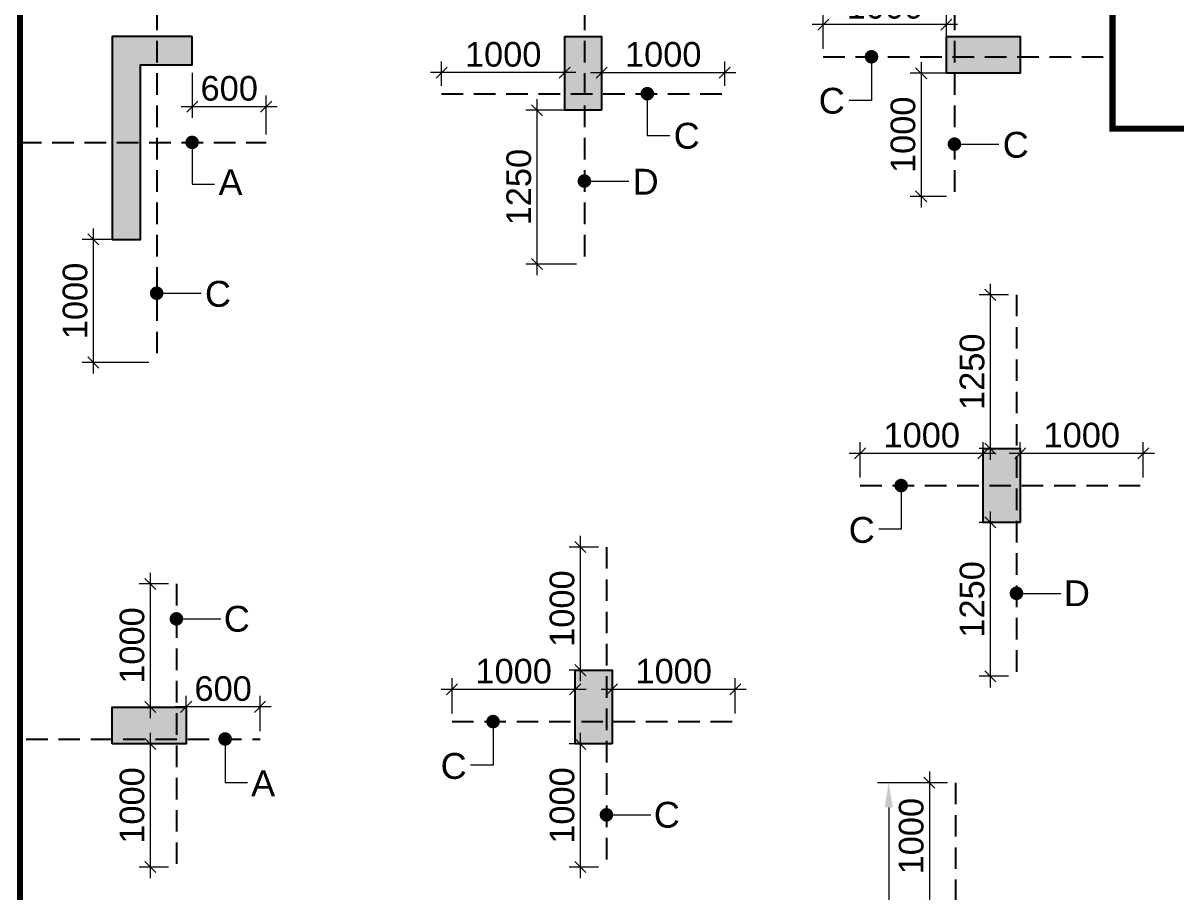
# Model space of a CAD drawing. Header units: millimetres. Extents: x 1123469 to 1883119, y -126924 to 196924.
# Drawn here: x 1473829 to 1483194, y 151212 to 158272 of the extents above; entities that cross this region are included whole.
import ezdxf

# ---------------------------------------------------------------- set-up
doc = ezdxf.new("R2010")
doc.units = ezdxf.units.MM
doc.header["$LTSCALE"] = 500
doc.header["$MEASUREMENT"] = 0
doc.header["$PDMODE"] = 34
doc.linetypes.add('CONTINOUS', pattern=[0])
doc.linetypes.add('HIDDEN', pattern=[0.375, 0.25, -0.125])
doc.layers.get('Defpoints').update_dxf_attribs({"lineweight": 0})
for name, color, linetype, lineweight in [('ARWO', 1, 'Continuous', 18), ('CUT OUT', 1, 'Continuous', 13), ('FOOTING', 1, 'Continuous', 15), ('S - SUNK', 251, 'Continuous', 0), ('TOWER COL HATCH', 253, 'Continuous', 20)]:
    doc.layers.add(name, color=color, linetype=linetype, lineweight=lineweight)
for name, color, linetype in [('COL. DIM', 3, 'Continuous'), ('reinf.', 4, 'Continuous'), ('TEXT 1', 1, 'Continuous'), ('TOWER AREA COLUMN.', 6, 'Continuous')]:
    doc.layers.add(name, color=color, linetype=linetype)
doc.styles.add('3mm', font='arial.ttf')
doc.dimstyles.new('PARAMVEER', dxfattribs={"dimtxt": 200, "dimasz": 100, "dimexe": 0, "dimexo": 25, "dimgap": 10, "dimtad": 1, "dimdec": 0, "dimrnd": 5, "dimzin": 0, "dimdsep": 46, "dimtxsty": '3mm', "dimblk": 'OBLIQUE', "dimcen": 0.09, "dimdle": 75, "dimclrd": 1, "dimclre": 1, "dimclrt": 3, "dimadec": 0, "dimazin": 0, "dimtfac": 1, "dimtdec": 0, "dimtmove": 1, "dimatfit": 3, "dimfxl": 100, "dimtolj": 1, "dimtzin": 0, "dimlwd": 18, "dimlwe": 5, "dimarcsym": 0})
doc.dimstyles.new('PARAMVEER BEAM', dxfattribs={"dimtxt": 200, "dimasz": 100, "dimexe": 0, "dimexo": 0, "dimgap": 10, "dimtad": 1, "dimdec": 0, "dimzin": 0, "dimdsep": 46, "dimtxsty": '3mm', "dimblk": 'ARCHTICK', "dimcen": 0.09, "dimdle": 75, "dimclrd": 1, "dimclre": 1, "dimclrt": 3, "dimadec": 0, "dimazin": 0, "dimtfac": 1, "dimtdec": 0, "dimtmove": 1, "dimatfit": 3, "dimfxl": 100, "dimtolj": 1, "dimtzin": 0, "dimlwd": 18, "dimlwe": 5, "dimarcsym": 0})

# ---------------------------------------------------------------- blocks, each defined once
blk = doc.blocks.new('3tgra')
at = {"layer": 'TOWER COL HATCH'}
h = blk.add_hatch(color=253, dxfattribs=at)
h.dxf.hatch_style = 1
h.paths.add_polyline_path([(1377380.6, 95141.6), (1376730.6, 95141.6), (1376730.6, 93491.6), (1376960.6, 93491.6), (1376960.6, 94911.6), (1377380.6, 94911.6)])
h = blk.add_hatch(color=253, dxfattribs=at)
h.dxf.hatch_style = 1
h.paths.add_polyline_path([(1380705.6, 94541.6), (1380405.6, 94541.6), (1380405.6, 95141.6), (1380705.6, 95141.6)])
h = blk.add_hatch(color=253, dxfattribs=at)
h.dxf.hatch_style = 1
h.paths.add_polyline_path([(1383505.6, 94841.6), (1383505.6, 95141.6), (1384105.6, 95141.6), (1384105.6, 94841.6)])
h = blk.add_hatch(color=253, dxfattribs=at)
h.dxf.hatch_style = 1
h.paths.add_polyline_path([(1384105.6, 91191.6), (1383805.6, 91191.6), (1383805.6, 91791.6), (1384105.6, 91791.6)])
h = blk.add_hatch(color=253, dxfattribs=at)
h.dxf.hatch_style = 1
h.paths.add_polyline_path([(1380790.6, 89391.6), (1380490.6, 89391.6), (1380490.6, 89991.6), (1380790.6, 89991.6)])
h = blk.add_hatch(color=253, dxfattribs=at)
h.dxf.hatch_style = 1
h.paths.add_polyline_path([(1376730.6, 89391.6), (1376730.6, 89691.6), (1377330.6, 89691.6), (1377330.6, 89391.6)])
at = {"layer": 'TOWER AREA COLUMN.', "color": 4}
blk.add_lwpolyline([(1377380.6, 95141.6), (1376730.6, 95141.6), (1376730.6, 93491.6), (1376960.6, 93491.6), (1376960.6, 94911.6), (1377380.6, 94911.6), (1377380.6, 95141.6)], dxfattribs=at)
for points in [[(1380705.6, 94541.6), (1380405.6, 94541.6), (1380405.6, 95141.6), (1380705.6, 95141.6)], [(1383505.6, 94841.6), (1383505.6, 95141.6), (1384105.6, 95141.6), (1384105.6, 94841.6)], [(1384105.6, 91191.6), (1383805.6, 91191.6), (1383805.6, 91791.6), (1384105.6, 91791.6)], [(1380790.6, 89391.6), (1380490.6, 89391.6), (1380490.6, 89991.6), (1380790.6, 89991.6)], [(1376730.6, 89391.6), (1376730.6, 89691.6), (1377330.6, 89691.6), (1377330.6, 89391.6)]]:
    blk.add_lwpolyline(points, close=True, dxfattribs=at)
blk = doc.blocks.new('_Oblique')
at = {"color": 0, "linetype": 'ByBlock', "lineweight": -2}
blk.add_line((-0.5, -0.5), (0.5, 0.5), dxfattribs=at)
blk = doc.blocks.new('*D157')
at = {"layer": 'COL. DIM', "color": 1, "linetype": 'CONTINOUS', "lineweight": 5, "ltscale": 10, "transparency": 16777216}
for p, q in [((1475204.2, 157869.1), (1475204.2, 157503.4)), ((1475804.2, 157367.5), (1475804.2, 157683.4))]:
    blk.add_line(p, q, dxfattribs=at)
at = {"layer": 'COL. DIM', "color": 1, "lineweight": 18, "ltscale": 10, "transparency": 16777216}
blk.add_line((1475114.2, 157593.4), (1475894.2, 157593.4), dxfattribs=at)
at = {"layer": 'Defpoints', "color": 0, "ltscale": 10, "transparency": 16777216}
for p in [(1475204.2, 157934.1), (1475804.2, 157593.4), (1475804.2, 157302.5)]:
    blk.add_point(p, dxfattribs=at)
at = {"layer": 'COL. DIM', "color": 1, "lineweight": 18, "ltscale": 10, "transparency": 16777216, "xscale": 90, "yscale": 90, "zscale": 90, "rotation": 180}
blk.add_blockref('_Oblique', (1475204.2, 157593.4), dxfattribs=at)
at = {"layer": 'COL. DIM', "color": 1, "lineweight": 18, "ltscale": 10, "transparency": 16777216, "xscale": 90, "yscale": 90, "zscale": 90}
blk.add_blockref('_Oblique', (1475804.2, 157593.4), dxfattribs=at)
at = {"layer": 'COL. DIM', "color": 3, "ltscale": 10, "transparency": 16777216, "insert": (1475504.2, 157740.5), "char_height": 200, "attachment_point": 5, "style": '3mm'}
blk.add_mtext('\\A1;600', dxfattribs=at)
blk = doc.blocks.new('*D158')
at = {"layer": 'COL. DIM', "color": 1, "lineweight": 18, "ltscale": 10, "transparency": 16777216}
blk.add_line((1474399.6, 156604.1), (1474399.6, 155424.1), dxfattribs=at)
at = {"layer": 'COL. DIM', "color": 1, "linetype": 'CONTINOUS', "lineweight": 5, "ltscale": 10, "transparency": 16777216}
for p, q in [((1474719.2, 156514.1), (1474309.6, 156514.1)), ((1474849.7, 155514.1), (1474309.6, 155514.1))]:
    blk.add_line(p, q, dxfattribs=at)
at = {"layer": 'Defpoints', "color": 0, "ltscale": 10, "transparency": 16777216}
for p in [(1474784.2, 156514.1), (1474399.6, 155514.1), (1474914.7, 155514.1)]:
    blk.add_point(p, dxfattribs=at)
at = {"layer": 'COL. DIM', "color": 1, "lineweight": 18, "ltscale": 10, "transparency": 16777216, "xscale": 90, "yscale": 90, "zscale": 90}
for p, rotation in [((1474399.6, 156514.1), 90), ((1474399.6, 155514.1), 270)]:
    blk.add_blockref('_Oblique', p, dxfattribs=dict(at, rotation=rotation))
at = {"layer": 'COL. DIM', "color": 3, "ltscale": 10, "transparency": 16777216, "insert": (1474252.5, 156014.1), "char_height": 200, "attachment_point": 5, "rotation": 90, "style": '3mm'}
blk.add_mtext('\\A1;1000', dxfattribs=at)
blk = doc.blocks.new('_ArchTick')
at = {"color": 0, "linetype": 'ByBlock', "const_width": 0.15}
blk.add_lwpolyline([(-0.5, -0.5), (0.5, 0.5)], dxfattribs=at)
blk = doc.blocks.new('*D148')
at = {"layer": 'COL. DIM', "color": 1, "linetype": 'CONTINOUS', "lineweight": 5, "ltscale": 10, "transparency": 16777216}
for p, q in [((1478529.2, 157763.2), (1478529.2, 157959.8)), ((1479529.2, 157763.2), (1479529.2, 157959.8))]:
    blk.add_line(p, q, dxfattribs=at)
at = {"layer": 'COL. DIM', "color": 1, "lineweight": 18, "ltscale": 10, "transparency": 16777216}
blk.add_line((1478439.2, 157869.8), (1479619.2, 157869.8), dxfattribs=at)
at = {"layer": 'Defpoints', "color": 0, "ltscale": 10, "transparency": 16777216}
for p in [(1479529.2, 157869.8), (1478529.2, 157698.2), (1479529.2, 157698.2)]:
    blk.add_point(p, dxfattribs=at)
at = {"layer": 'COL. DIM', "color": 1, "lineweight": 18, "ltscale": 10, "transparency": 16777216, "xscale": 90, "yscale": 90, "zscale": 90, "rotation": 180}
blk.add_blockref('_Oblique', (1478529.2, 157869.8), dxfattribs=at)
at = {"layer": 'COL. DIM', "color": 1, "lineweight": 18, "ltscale": 10, "transparency": 16777216, "xscale": 90, "yscale": 90, "zscale": 90}
blk.add_blockref('_Oblique', (1479529.2, 157869.8), dxfattribs=at)
at = {"layer": 'COL. DIM', "color": 3, "ltscale": 10, "transparency": 16777216, "insert": (1479029.2, 158016.9), "char_height": 200, "attachment_point": 5, "style": '3mm'}
blk.add_mtext('\\A1;1000', dxfattribs=at)
blk = doc.blocks.new('*D149')
at = {"layer": 'COL. DIM', "color": 1, "lineweight": 18, "ltscale": 10, "transparency": 16777216}
blk.add_line((1478003.9, 157654.1), (1478003.9, 156224.1), dxfattribs=at)
at = {"layer": 'COL. DIM', "color": 1, "linetype": 'CONTINOUS', "lineweight": 5, "ltscale": 10, "transparency": 16777216}
for p, q in [((1478323.6, 157564.1), (1477913.9, 157564.1)), ((1478323.6, 156314.1), (1477913.9, 156314.1))]:
    blk.add_line(p, q, dxfattribs=at)
at = {"layer": 'Defpoints', "color": 0, "ltscale": 10, "transparency": 16777216}
for p in [(1478388.6, 157564.1), (1478003.9, 156314.1), (1478388.6, 156314.1)]:
    blk.add_point(p, dxfattribs=at)
at = {"layer": 'COL. DIM', "color": 1, "lineweight": 18, "ltscale": 10, "transparency": 16777216, "xscale": 90, "yscale": 90, "zscale": 90}
for p, rotation in [((1478003.9, 157564.1), 90), ((1478003.9, 156314.1), 270)]:
    blk.add_blockref('_Oblique', p, dxfattribs=dict(at, rotation=rotation))
at = {"layer": 'COL. DIM', "color": 3, "ltscale": 10, "transparency": 16777216, "insert": (1477856.8, 156939.1), "char_height": 200, "attachment_point": 5, "rotation": 90, "style": '3mm'}
blk.add_mtext('\\A1;1250', dxfattribs=at)
blk = doc.blocks.new('*D150')
at = {"layer": 'COL. DIM', "color": 1, "linetype": 'CONTINOUS', "lineweight": 5, "ltscale": 10, "transparency": 16777216}
for p, q in [((1477229.2, 157763.2), (1477229.2, 157959.8)), ((1478229.2, 157763.2), (1478229.2, 157959.8))]:
    blk.add_line(p, q, dxfattribs=at)
at = {"layer": 'COL. DIM', "color": 1, "lineweight": 18, "ltscale": 10, "transparency": 16777216}
blk.add_line((1478319.2, 157869.8), (1477139.2, 157869.8), dxfattribs=at)
at = {"layer": 'Defpoints', "color": 0, "ltscale": 10, "transparency": 16777216}
for p in [(1477229.2, 157869.8), (1477229.2, 157698.2), (1478229.2, 157698.2)]:
    blk.add_point(p, dxfattribs=at)
at = {"layer": 'COL. DIM', "color": 1, "lineweight": 18, "ltscale": 10, "transparency": 16777216, "xscale": 90, "yscale": 90, "zscale": 90, "rotation": 180}
blk.add_blockref('_Oblique', (1477229.2, 157869.8), dxfattribs=at)
at = {"layer": 'COL. DIM', "color": 1, "lineweight": 18, "ltscale": 10, "transparency": 16777216, "xscale": 90, "yscale": 90, "zscale": 90}
blk.add_blockref('_Oblique', (1478229.2, 157869.8), dxfattribs=at)
at = {"layer": 'COL. DIM', "color": 3, "ltscale": 10, "transparency": 16777216, "insert": (1477729.2, 158016.9), "char_height": 200, "attachment_point": 5, "style": '3mm'}
blk.add_mtext('\\A1;1000', dxfattribs=at)
blk = doc.blocks.new('*D154')
at = {"layer": 'COL. DIM', "color": 1, "lineweight": 18, "ltscale": 10, "transparency": 16777216}
blk.add_line((1481124.8, 157954.1), (1481124.8, 156774.1), dxfattribs=at)
at = {"layer": 'COL. DIM', "color": 1, "linetype": 'CONTINOUS', "lineweight": 5, "ltscale": 10, "transparency": 16777216}
for p, q in [((1481329.6, 157864.1), (1481034.8, 157864.1)), ((1481329.6, 156864.1), (1481034.8, 156864.1))]:
    blk.add_line(p, q, dxfattribs=at)
at = {"layer": 'Defpoints', "color": 0, "ltscale": 10, "transparency": 16777216}
for p in [(1481394.6, 157864.1), (1481124.8, 156864.1), (1481394.6, 156864.1)]:
    blk.add_point(p, dxfattribs=at)
at = {"layer": 'COL. DIM', "color": 1, "lineweight": 18, "ltscale": 10, "transparency": 16777216, "xscale": 90, "yscale": 90, "zscale": 90}
for p, rotation in [((1481124.8, 157864.1), 90), ((1481124.8, 156864.1), 270)]:
    blk.add_blockref('_Oblique', p, dxfattribs=dict(at, rotation=rotation))
at = {"layer": 'COL. DIM', "color": 3, "ltscale": 10, "transparency": 16777216, "insert": (1480977.7, 157364.1), "char_height": 200, "attachment_point": 5, "rotation": 90, "style": '3mm'}
blk.add_mtext('\\A1;1000', dxfattribs=at)
blk = doc.blocks.new('*D155')
at = {"layer": 'COL. DIM', "color": 1, "linetype": 'CONTINOUS', "lineweight": 5, "ltscale": 10, "transparency": 16777216}
for p, q in [((1480329.2, 158063.2), (1480329.2, 158349.8)), ((1481329.2, 158063.2), (1481329.2, 158349.8))]:
    blk.add_line(p, q, dxfattribs=at)
at = {"layer": 'COL. DIM', "color": 1, "lineweight": 18, "ltscale": 10, "transparency": 16777216}
blk.add_line((1481419.2, 158259.8), (1480239.2, 158259.8), dxfattribs=at)
at = {"layer": 'Defpoints', "color": 0, "ltscale": 10, "transparency": 16777216}
for p in [(1480329.2, 158259.8), (1480329.2, 157998.2), (1481329.2, 157998.2)]:
    blk.add_point(p, dxfattribs=at)
at = {"layer": 'COL. DIM', "color": 1, "lineweight": 18, "ltscale": 10, "transparency": 16777216, "xscale": 90, "yscale": 90, "zscale": 90, "rotation": 180}
blk.add_blockref('_Oblique', (1480329.2, 158259.8), dxfattribs=at)
at = {"layer": 'COL. DIM', "color": 1, "lineweight": 18, "ltscale": 10, "transparency": 16777216, "xscale": 90, "yscale": 90, "zscale": 90}
blk.add_blockref('_Oblique', (1481329.2, 158259.8), dxfattribs=at)
at = {"layer": 'COL. DIM', "color": 3, "ltscale": 10, "transparency": 16777216, "insert": (1480829.2, 158406.9), "char_height": 200, "attachment_point": 5, "style": '3mm'}
blk.add_mtext('\\A1;1000', dxfattribs=at)
blk = doc.blocks.new('*D183')
at = {"layer": 'COL. DIM', "color": 1, "lineweight": 18, "ltscale": 10, "transparency": 16777216}
blk.add_line((1481686.2, 154304.1), (1481686.2, 152874.1), dxfattribs=at)
at = {"layer": 'COL. DIM', "color": 1, "linetype": 'CONTINOUS', "lineweight": 5, "ltscale": 10, "transparency": 16777216}
for p, q in [((1481833.7, 154214.1), (1481596.2, 154214.1)), ((1481833.7, 152964.1), (1481596.2, 152964.1))]:
    blk.add_line(p, q, dxfattribs=at)
at = {"layer": 'Defpoints', "color": 0, "ltscale": 10, "transparency": 16777216}
for p in [(1481898.7, 154214.1), (1481686.2, 152964.1), (1481898.7, 152964.1)]:
    blk.add_point(p, dxfattribs=at)
at = {"layer": 'COL. DIM', "color": 1, "lineweight": 18, "ltscale": 10, "transparency": 16777216, "xscale": 90, "yscale": 90, "zscale": 90}
for p, rotation in [((1481686.2, 154214.1), 90), ((1481686.2, 152964.1), 270)]:
    blk.add_blockref('_Oblique', p, dxfattribs=dict(at, rotation=rotation))
at = {"layer": 'COL. DIM', "color": 3, "ltscale": 10, "transparency": 16777216, "insert": (1481539.1, 153589.1), "char_height": 200, "attachment_point": 5, "rotation": 90, "style": '3mm'}
blk.add_mtext('\\A1;1250', dxfattribs=at)
blk = doc.blocks.new('*D184')
at = {"layer": 'COL. DIM', "color": 1, "linetype": 'CONTINOUS', "lineweight": 5, "ltscale": 10, "transparency": 16777216}
for p, q in [((1480629.2, 154579.1), (1480629.2, 154865.6)), ((1481629.2, 154579.1), (1481629.2, 154865.6))]:
    blk.add_line(p, q, dxfattribs=at)
at = {"layer": 'COL. DIM', "color": 1, "lineweight": 18, "ltscale": 10, "transparency": 16777216}
blk.add_line((1481719.2, 154775.6), (1480539.2, 154775.6), dxfattribs=at)
at = {"layer": 'Defpoints', "color": 0, "ltscale": 10, "transparency": 16777216}
for p in [(1480629.2, 154775.6), (1480629.2, 154514.1), (1481629.2, 154514.1)]:
    blk.add_point(p, dxfattribs=at)
at = {"layer": 'COL. DIM', "color": 1, "lineweight": 18, "ltscale": 10, "transparency": 16777216, "xscale": 90, "yscale": 90, "zscale": 90, "rotation": 180}
blk.add_blockref('_Oblique', (1480629.2, 154775.6), dxfattribs=at)
at = {"layer": 'COL. DIM', "color": 1, "lineweight": 18, "ltscale": 10, "transparency": 16777216, "xscale": 90, "yscale": 90, "zscale": 90}
blk.add_blockref('_Oblique', (1481629.2, 154775.6), dxfattribs=at)
at = {"layer": 'COL. DIM', "color": 3, "ltscale": 10, "transparency": 16777216, "insert": (1481129.2, 154922.7), "char_height": 200, "attachment_point": 5, "style": '3mm'}
blk.add_mtext('\\A1;1000', dxfattribs=at)
blk = doc.blocks.new('*D185')
at = {"layer": 'COL. DIM', "color": 1, "linetype": 'CONTINOUS', "lineweight": 5, "ltscale": 10, "transparency": 16777216}
for p, q in [((1481929.2, 154579.1), (1481929.2, 154865.6)), ((1482929.2, 154579.1), (1482929.2, 154865.6))]:
    blk.add_line(p, q, dxfattribs=at)
at = {"layer": 'COL. DIM', "color": 1, "lineweight": 18, "ltscale": 10, "transparency": 16777216}
blk.add_line((1483019.2, 154775.6), (1481839.2, 154775.6), dxfattribs=at)
at = {"layer": 'Defpoints', "color": 0, "ltscale": 10, "transparency": 16777216}
for p in [(1481929.2, 154775.6), (1481929.2, 154514.1), (1482929.2, 154514.1)]:
    blk.add_point(p, dxfattribs=at)
at = {"layer": 'COL. DIM', "color": 1, "lineweight": 18, "ltscale": 10, "transparency": 16777216, "xscale": 90, "yscale": 90, "zscale": 90, "rotation": 180}
blk.add_blockref('_Oblique', (1481929.2, 154775.6), dxfattribs=at)
at = {"layer": 'COL. DIM', "color": 1, "lineweight": 18, "ltscale": 10, "transparency": 16777216, "xscale": 90, "yscale": 90, "zscale": 90}
blk.add_blockref('_Oblique', (1482929.2, 154775.6), dxfattribs=at)
at = {"layer": 'COL. DIM', "color": 3, "ltscale": 10, "transparency": 16777216, "insert": (1482429.2, 154922.7), "char_height": 200, "attachment_point": 5, "style": '3mm'}
blk.add_mtext('\\A1;1000', dxfattribs=at)
blk = doc.blocks.new('*D186')
at = {"layer": 'COL. DIM', "color": 1, "lineweight": 18, "ltscale": 10, "transparency": 16777216}
blk.add_line((1481686.2, 156154.1), (1481686.2, 154724.1), dxfattribs=at)
at = {"layer": 'COL. DIM', "color": 1, "linetype": 'CONTINOUS', "lineweight": 5, "ltscale": 10, "transparency": 16777216}
for p, q in [((1481833.7, 156064.1), (1481596.2, 156064.1)), ((1481833.7, 154814.1), (1481596.2, 154814.1))]:
    blk.add_line(p, q, dxfattribs=at)
at = {"layer": 'Defpoints', "color": 0, "ltscale": 10, "transparency": 16777216}
for p in [(1481898.7, 156064.1), (1481686.2, 154814.1), (1481898.7, 154814.1)]:
    blk.add_point(p, dxfattribs=at)
at = {"layer": 'COL. DIM', "color": 1, "lineweight": 18, "ltscale": 10, "transparency": 16777216, "xscale": 90, "yscale": 90, "zscale": 90}
for p, rotation in [((1481686.2, 156064.1), 90), ((1481686.2, 154814.1), 270)]:
    blk.add_blockref('_Oblique', p, dxfattribs=dict(at, rotation=rotation))
at = {"layer": 'COL. DIM', "color": 3, "ltscale": 10, "transparency": 16777216, "insert": (1481539.1, 155439.1), "char_height": 200, "attachment_point": 5, "rotation": 90, "style": '3mm'}
blk.add_mtext('\\A1;1250', dxfattribs=at)
blk = doc.blocks.new('*D245')
at = {"layer": 'COL. DIM', "color": 1, "lineweight": 18, "ltscale": 10, "transparency": 16777216}
blk.add_line((1478355.5, 152504.1), (1478355.5, 151324.1), dxfattribs=at)
at = {"layer": 'COL. DIM', "color": 1, "linetype": 'CONTINOUS', "lineweight": 5, "ltscale": 10, "transparency": 16777216}
for p, q in [((1478502.9, 152414.1), (1478265.5, 152414.1)), ((1478502.9, 151414.1), (1478265.5, 151414.1))]:
    blk.add_line(p, q, dxfattribs=at)
at = {"layer": 'Defpoints', "color": 0, "ltscale": 10, "transparency": 16777216}
for p in [(1478567.9, 152414.1), (1478355.5, 151414.1), (1478567.9, 151414.1)]:
    blk.add_point(p, dxfattribs=at)
at = {"layer": 'COL. DIM', "color": 1, "lineweight": 18, "ltscale": 10, "transparency": 16777216, "xscale": 90, "yscale": 90, "zscale": 90}
for p, rotation in [((1478355.5, 152414.1), 90), ((1478355.5, 151414.1), 270)]:
    blk.add_blockref('_Oblique', p, dxfattribs=dict(at, rotation=rotation))
at = {"layer": 'COL. DIM', "color": 3, "ltscale": 10, "transparency": 16777216, "insert": (1478208.3, 151914.1), "char_height": 200, "attachment_point": 5, "rotation": 90, "style": '3mm'}
blk.add_mtext('\\A1;1000', dxfattribs=at)
blk = doc.blocks.new('*D246')
at = {"layer": 'COL. DIM', "color": 1, "linetype": 'CONTINOUS', "lineweight": 5, "ltscale": 10, "transparency": 16777216}
for p, q in [((1477314.2, 152661), (1477314.2, 152947.5)), ((1478314.2, 152661), (1478314.2, 152947.5))]:
    blk.add_line(p, q, dxfattribs=at)
at = {"layer": 'COL. DIM', "color": 1, "lineweight": 18, "ltscale": 10, "transparency": 16777216}
blk.add_line((1478404.2, 152857.5), (1477224.2, 152857.5), dxfattribs=at)
at = {"layer": 'Defpoints', "color": 0, "ltscale": 10, "transparency": 16777216}
for p in [(1477314.2, 152857.5), (1477314.2, 152596), (1478314.2, 152596)]:
    blk.add_point(p, dxfattribs=at)
at = {"layer": 'COL. DIM', "color": 1, "lineweight": 18, "ltscale": 10, "transparency": 16777216, "xscale": 90, "yscale": 90, "zscale": 90, "rotation": 180}
blk.add_blockref('_Oblique', (1477314.2, 152857.5), dxfattribs=at)
at = {"layer": 'COL. DIM', "color": 1, "lineweight": 18, "ltscale": 10, "transparency": 16777216, "xscale": 90, "yscale": 90, "zscale": 90}
blk.add_blockref('_Oblique', (1478314.2, 152857.5), dxfattribs=at)
at = {"layer": 'COL. DIM', "color": 3, "ltscale": 10, "transparency": 16777216, "insert": (1477814.2, 153004.6), "char_height": 200, "attachment_point": 5, "style": '3mm'}
blk.add_mtext('\\A1;1000', dxfattribs=at)
blk = doc.blocks.new('*D247')
at = {"layer": 'COL. DIM', "color": 1, "linetype": 'CONTINOUS', "lineweight": 5, "ltscale": 10, "transparency": 16777216}
for p, q in [((1478614.2, 152661), (1478614.2, 152947.5)), ((1479614.2, 152661), (1479614.2, 152947.5))]:
    blk.add_line(p, q, dxfattribs=at)
at = {"layer": 'COL. DIM', "color": 1, "lineweight": 18, "ltscale": 10, "transparency": 16777216}
blk.add_line((1479704.2, 152857.5), (1478524.2, 152857.5), dxfattribs=at)
at = {"layer": 'Defpoints', "color": 0, "ltscale": 10, "transparency": 16777216}
for p in [(1478614.2, 152857.5), (1478614.2, 152596), (1479614.2, 152596)]:
    blk.add_point(p, dxfattribs=at)
at = {"layer": 'COL. DIM', "color": 1, "lineweight": 18, "ltscale": 10, "transparency": 16777216, "xscale": 90, "yscale": 90, "zscale": 90, "rotation": 180}
blk.add_blockref('_Oblique', (1478614.2, 152857.5), dxfattribs=at)
at = {"layer": 'COL. DIM', "color": 1, "lineweight": 18, "ltscale": 10, "transparency": 16777216, "xscale": 90, "yscale": 90, "zscale": 90}
blk.add_blockref('_Oblique', (1479614.2, 152857.5), dxfattribs=at)
at = {"layer": 'COL. DIM', "color": 3, "ltscale": 10, "transparency": 16777216, "insert": (1479114.2, 153004.6), "char_height": 200, "attachment_point": 5, "style": '3mm'}
blk.add_mtext('\\A1;1000', dxfattribs=at)
blk = doc.blocks.new('*D248')
at = {"layer": 'COL. DIM', "color": 1, "lineweight": 18, "ltscale": 10, "transparency": 16777216}
blk.add_line((1478355.5, 154104.1), (1478355.5, 152924.1), dxfattribs=at)
at = {"layer": 'COL. DIM', "color": 1, "linetype": 'CONTINOUS', "lineweight": 5, "ltscale": 10, "transparency": 16777216}
for p, q in [((1478502.9, 154014.1), (1478265.5, 154014.1)), ((1478502.9, 153014.1), (1478265.5, 153014.1))]:
    blk.add_line(p, q, dxfattribs=at)
at = {"layer": 'Defpoints', "color": 0, "ltscale": 10, "transparency": 16777216}
for p in [(1478567.9, 154014.1), (1478355.5, 153014.1), (1478567.9, 153014.1)]:
    blk.add_point(p, dxfattribs=at)
at = {"layer": 'COL. DIM', "color": 1, "lineweight": 18, "ltscale": 10, "transparency": 16777216, "xscale": 90, "yscale": 90, "zscale": 90}
for p, rotation in [((1478355.5, 154014.1), 90), ((1478355.5, 153014.1), 270)]:
    blk.add_blockref('_Oblique', p, dxfattribs=dict(at, rotation=rotation))
at = {"layer": 'COL. DIM', "color": 3, "ltscale": 10, "transparency": 16777216, "insert": (1478208.3, 153514.1), "char_height": 200, "attachment_point": 5, "rotation": 90, "style": '3mm'}
blk.add_mtext('\\A1;1000', dxfattribs=at)
blk = doc.blocks.new('*D249')
at = {"layer": 'COL. DIM', "color": 1, "lineweight": 18, "ltscale": 10, "transparency": 16777216}
blk.add_line((1474862.4, 152504.1), (1474862.4, 151324.1), dxfattribs=at)
at = {"layer": 'COL. DIM', "color": 1, "linetype": 'CONTINOUS', "lineweight": 5, "ltscale": 10, "transparency": 16777216}
for p, q in [((1475009.8, 152414.1), (1474772.4, 152414.1)), ((1475009.8, 151414.1), (1474772.4, 151414.1))]:
    blk.add_line(p, q, dxfattribs=at)
at = {"layer": 'Defpoints', "color": 0, "ltscale": 10, "transparency": 16777216}
for p in [(1475074.8, 152414.1), (1474862.4, 151414.1), (1475074.8, 151414.1)]:
    blk.add_point(p, dxfattribs=at)
at = {"layer": 'COL. DIM', "color": 1, "lineweight": 18, "ltscale": 10, "transparency": 16777216, "xscale": 90, "yscale": 90, "zscale": 90}
for p, rotation in [((1474862.4, 152414.1), 90), ((1474862.4, 151414.1), 270)]:
    blk.add_blockref('_Oblique', p, dxfattribs=dict(at, rotation=rotation))
at = {"layer": 'COL. DIM', "color": 3, "ltscale": 10, "transparency": 16777216, "insert": (1474715.2, 151914.1), "char_height": 200, "attachment_point": 5, "rotation": 90, "style": '3mm'}
blk.add_mtext('\\A1;1000', dxfattribs=at)
blk = doc.blocks.new('*D250')
at = {"layer": 'COL. DIM', "color": 1, "linetype": 'CONTINOUS', "lineweight": 5, "ltscale": 10, "transparency": 16777216}
for p, q in [((1475154.2, 152519.4), (1475154.2, 152805.9)), ((1475754.2, 152519.4), (1475754.2, 152805.9))]:
    blk.add_line(p, q, dxfattribs=at)
at = {"layer": 'COL. DIM', "color": 1, "lineweight": 18, "ltscale": 10, "transparency": 16777216}
blk.add_line((1475844.2, 152715.9), (1475064.2, 152715.9), dxfattribs=at)
at = {"layer": 'Defpoints', "color": 0, "ltscale": 10, "transparency": 16777216}
for p in [(1475154.2, 152715.9), (1475154.2, 152454.4), (1475754.2, 152454.4)]:
    blk.add_point(p, dxfattribs=at)
at = {"layer": 'COL. DIM', "color": 1, "lineweight": 18, "ltscale": 10, "transparency": 16777216, "xscale": 90, "yscale": 90, "zscale": 90, "rotation": 180}
blk.add_blockref('_Oblique', (1475154.2, 152715.9), dxfattribs=at)
at = {"layer": 'COL. DIM', "color": 1, "lineweight": 18, "ltscale": 10, "transparency": 16777216, "xscale": 90, "yscale": 90, "zscale": 90}
blk.add_blockref('_Oblique', (1475754.2, 152715.9), dxfattribs=at)
at = {"layer": 'COL. DIM', "color": 3, "ltscale": 10, "transparency": 16777216, "insert": (1475454.2, 152863), "char_height": 200, "attachment_point": 5, "style": '3mm'}
blk.add_mtext('\\A1;600', dxfattribs=at)
blk = doc.blocks.new('*D251')
at = {"layer": 'COL. DIM', "color": 1, "lineweight": 18, "ltscale": 10, "transparency": 16777216}
blk.add_line((1474862.4, 153804.1), (1474862.4, 152624.1), dxfattribs=at)
at = {"layer": 'COL. DIM', "color": 1, "linetype": 'CONTINOUS', "lineweight": 5, "ltscale": 10, "transparency": 16777216}
for p, q in [((1475009.8, 153714.1), (1474772.4, 153714.1)), ((1475009.8, 152714.1), (1474772.4, 152714.1))]:
    blk.add_line(p, q, dxfattribs=at)
at = {"layer": 'Defpoints', "color": 0, "ltscale": 10, "transparency": 16777216}
for p in [(1475074.8, 153714.1), (1474862.4, 152714.1), (1475074.8, 152714.1)]:
    blk.add_point(p, dxfattribs=at)
at = {"layer": 'COL. DIM', "color": 1, "lineweight": 18, "ltscale": 10, "transparency": 16777216, "xscale": 90, "yscale": 90, "zscale": 90}
for p, rotation in [((1474862.4, 153714.1), 90), ((1474862.4, 152714.1), 270)]:
    blk.add_blockref('_Oblique', p, dxfattribs=dict(at, rotation=rotation))
at = {"layer": 'COL. DIM', "color": 3, "ltscale": 10, "transparency": 16777216, "insert": (1474715.2, 153214.1), "char_height": 200, "attachment_point": 5, "rotation": 90, "style": '3mm'}
blk.add_mtext('\\A1;1000', dxfattribs=at)
blk = doc.blocks.new('*D258')
at = {"layer": 'COL. DIM', "color": 1, "lineweight": 18, "ltscale": 10, "transparency": 16777216}
blk.add_line((1481191.6, 152189.1), (1481191.6, 151009.1), dxfattribs=at)
at = {"layer": 'COL. DIM', "color": 1, "linetype": 'CONTINOUS', "lineweight": 5, "ltscale": 10, "transparency": 16777216}
for p, q in [((1481339, 152099.1), (1481101.6, 152099.1)), ((1481339, 151099.1), (1481101.6, 151099.1))]:
    blk.add_line(p, q, dxfattribs=at)
at = {"layer": 'Defpoints', "color": 0, "ltscale": 10, "transparency": 16777216}
for p in [(1481404, 152099.1), (1481191.6, 151099.1), (1481404, 151099.1)]:
    blk.add_point(p, dxfattribs=at)
at = {"layer": 'COL. DIM', "color": 1, "lineweight": 18, "ltscale": 10, "transparency": 16777216, "xscale": 90, "yscale": 90, "zscale": 90}
for p, rotation in [((1481191.6, 152099.1), 90), ((1481191.6, 151099.1), 270)]:
    blk.add_blockref('_Oblique', p, dxfattribs=dict(at, rotation=rotation))
at = {"layer": 'COL. DIM', "color": 3, "ltscale": 10, "transparency": 16777216, "insert": (1481044.5, 151664.9), "char_height": 200, "attachment_point": 5, "rotation": 90, "style": '3mm'}
blk.add_mtext('\\A1;1000', dxfattribs=at)
blk = doc.blocks.new('*D261')
at = {"layer": 'COL. DIM', "color": 1, "linetype": 'CONTINOUS', "lineweight": 5, "ltscale": 10, "transparency": 16777216}
for p, q in [((1481339, 152099.1), (1480771.1, 152099.1)), ((1481339, 148164.1), (1480771.1, 148164.1))]:
    blk.add_line(p, q, dxfattribs=at)
at = {"layer": 'COL. DIM', "color": 1, "lineweight": 18, "ltscale": 10, "transparency": 16777216}
blk.add_line((1480861.1, 151899.1), (1480861.1, 148364.1), dxfattribs=at)
at = {"layer": 'COL. DIM', "color": 1, "ltscale": 10, "transparency": 16777216}
for points in [[(1480827.8, 151899.1), (1480894.4, 151899.1), (1480861.1, 152099.1)], [(1480827.8, 148364.1), (1480894.4, 148364.1), (1480861.1, 148164.1)]]:
    blk.add_solid(points, dxfattribs=at)
at = {"layer": 'Defpoints', "color": 0, "ltscale": 10, "transparency": 16777216}
for p in [(1481404, 152099.1), (1480861.1, 148164.1), (1481404, 148164.1)]:
    blk.add_point(p, dxfattribs=at)
at = {"layer": 'COL. DIM', "color": 3, "ltscale": 10, "transparency": 16777216, "insert": (1480712.7, 150475.4), "char_height": 200, "attachment_point": 5, "rotation": 90, "style": '3mm'}
blk.add_mtext('\\A1;C', dxfattribs=at)
blk = doc.blocks.new('*D2625')
at = {"layer": 'COL. DIM', "color": 1, "lineweight": 18, "ltscale": 10, "transparency": 16777216}
blk.add_line((1725455.6, 141997.5), (1725455.6, 141517.5), dxfattribs=at)
at = {"layer": 'COL. DIM', "color": 1, "linetype": 'CONTINOUS', "lineweight": 5, "ltscale": 10, "transparency": 16777216}
for p, q in [((1725012.2, 141907.5), (1725545.6, 141907.5)), ((1724393.3, 141607.5), (1725545.6, 141607.5))]:
    blk.add_line(p, q, dxfattribs=at)
at = {"layer": 'Defpoints', "color": 0, "ltscale": 10, "transparency": 16777216}
for p in [(1358872.1, 158914.1), (1431760.6, 158914.1), (1724947.2, 141907.5), (1724328.3, 141607.5), (1725455.6, 141607.5), (1442850.6, 126979.3)]:
    blk.add_point(p, dxfattribs=at)
at = {"layer": 'S - SUNK', "color": 1, "lineweight": 18, "ltscale": 10, "transparency": 16777216}
blk.add_line((1358872.1, 126904.3), (1358872.1, 158989.1), dxfattribs=at)
at = {"layer": 'S - SUNK', "color": 1, "lineweight": 5, "ltscale": 10, "transparency": 16777216}
for p, q in [((1358872.3, 158914.1), (1358872.1, 158914.1)), ((1358872.3, 126979.3), (1358872.1, 126979.3))]:
    blk.add_line(p, q, dxfattribs=at)
at = {"layer": 'COL. DIM', "color": 1, "lineweight": 18, "ltscale": 10, "transparency": 16777216, "xscale": 90, "yscale": 90, "zscale": 90}
for p, rotation in [((1725455.6, 141907.5), 90), ((1725455.6, 141607.5), 270)]:
    blk.add_blockref('_Oblique', p, dxfattribs=dict(at, rotation=rotation))
at = {"layer": 'S - SUNK', "color": 1, "lineweight": 18, "ltscale": 10, "transparency": 16777216, "xscale": 100, "yscale": 100, "zscale": 100}
for p, rotation in [((1358872.1, 158914.1), 90), ((1358872.1, 126979.3), 270)]:
    blk.add_blockref('_Oblique', p, dxfattribs=dict(at, rotation=rotation))
at = {"layer": 'COL. DIM', "color": 3, "ltscale": 10, "transparency": 16777216, "insert": (1725308.4, 141757.5), "char_height": 200, "attachment_point": 5, "rotation": 90, "style": '3mm'}
blk.add_mtext('\\A1;300', dxfattribs=at)
at = {"layer": 'S - SUNK', "color": 3, "ltscale": 10, "transparency": 16777216, "insert": (1358759.9, 142946.7), "char_height": 200, "attachment_point": 5, "rotation": 90, "style": '3mm'}
blk.add_mtext('\\A1;31935', dxfattribs=at)
blk = doc.blocks.new('*D3557')
at = {"layer": 'COL. DIM', "color": 1, "lineweight": 18, "ltscale": 10, "transparency": 16777216}
for p, q in [((1830518, 155674.9), (1830518, 154997.7)), ((1830518, 155087.7), (1830518, 154607.7))]:
    blk.add_line(p, q, dxfattribs=at)
at = {"layer": 'COL. DIM', "color": 1, "linetype": 'CONTINOUS', "lineweight": 5, "ltscale": 10, "transparency": 16777216}
for p, q in [((1830058.7, 154997.7), (1830608, 154997.7)), ((1830171.2, 154697.7), (1830608, 154697.7))]:
    blk.add_line(p, q, dxfattribs=at)
at = {"layer": 'Defpoints', "color": 0, "ltscale": 10, "transparency": 16777216}
for p in [(1418935.6, 156725.2), (1417240.6, 156599.2), (1418935.6, 156599.2), (1829993.7, 154997.7), (1830106.2, 154697.7), (1830518, 154697.7)]:
    blk.add_point(p, dxfattribs=at)
at = {"layer": 'S - SUNK', "color": 1, "lineweight": 18, "ltscale": 10, "transparency": 16777216}
blk.add_line((1417165.6, 156725.2), (1419010.6, 156725.2), dxfattribs=at)
at = {"layer": 'S - SUNK', "color": 1, "lineweight": 5, "ltscale": 10, "transparency": 16777216}
for p, q in [((1417240.6, 156725), (1417240.6, 156725.2)), ((1418935.6, 156725), (1418935.6, 156725.2))]:
    blk.add_line(p, q, dxfattribs=at)
at = {"layer": 'COL. DIM', "color": 1, "lineweight": 18, "ltscale": 10, "transparency": 16777216, "xscale": 90, "yscale": 90, "zscale": 90}
for p, rotation in [((1830518, 154997.7), 90), ((1830518, 154697.7), 270)]:
    blk.add_blockref('_Oblique', p, dxfattribs=dict(at, rotation=rotation))
at = {"layer": 'S - SUNK', "color": 1, "lineweight": 18, "ltscale": 10, "transparency": 16777216, "xscale": 100, "yscale": 100, "zscale": 100, "rotation": 180}
blk.add_blockref('_Oblique', (1417240.6, 156725.2), dxfattribs=at)
at = {"layer": 'S - SUNK', "color": 1, "lineweight": 18, "ltscale": 10, "transparency": 16777216, "xscale": 100, "yscale": 100, "zscale": 100}
blk.add_blockref('_Oblique', (1418935.6, 156725.2), dxfattribs=at)
at = {"layer": 'COL. DIM', "color": 3, "ltscale": 10, "transparency": 16777216, "insert": (1830370.8, 155409.4), "char_height": 200, "attachment_point": 5, "rotation": 90, "style": '3mm'}
blk.add_mtext('\\A1;300', dxfattribs=at)
at = {"layer": 'S - SUNK', "color": 3, "ltscale": 10, "transparency": 16777216, "insert": (1418088.1, 156837.3), "char_height": 200, "attachment_point": 5, "style": '3mm'}
blk.add_mtext('\\A1;1695', dxfattribs=at)
blk = doc.blocks.new('*D3556')
at = {"layer": 'COL. DIM', "color": 1, "lineweight": 18, "ltscale": 10, "transparency": 16777216}
blk.add_line((1817173.9, 134747.8), (1817173.9, 133597.8), dxfattribs=at)
at = {"layer": 'COL. DIM', "color": 1, "linetype": 'CONTINOUS', "lineweight": 5, "ltscale": 10, "transparency": 16777216}
for p, q in [((1817863.7, 134657.8), (1817083.9, 134657.8)), ((1816402.2, 133687.8), (1817263.9, 133687.8))]:
    blk.add_line(p, q, dxfattribs=at)
at = {"layer": 'Defpoints', "color": 0, "ltscale": 10, "transparency": 16777216}
for p in [(1417087.7, 156599.2), (1417240.6, 156599.2), (1417240.6, 155194.2), (1817928.7, 134657.8), (1816337.2, 133687.8), (1817173.9, 133687.8)]:
    blk.add_point(p, dxfattribs=at)
at = {"layer": 'S - SUNK', "color": 1, "lineweight": 18, "ltscale": 10, "transparency": 16777216}
blk.add_line((1417087.7, 155119.2), (1417087.7, 156674.2), dxfattribs=at)
at = {"layer": 'S - SUNK', "color": 1, "lineweight": 5, "ltscale": 10, "transparency": 16777216}
for p, q in [((1417087.8, 156599.2), (1417087.7, 156599.2)), ((1417087.8, 155194.2), (1417087.7, 155194.2))]:
    blk.add_line(p, q, dxfattribs=at)
at = {"layer": 'COL. DIM', "color": 1, "lineweight": 18, "ltscale": 10, "transparency": 16777216, "xscale": 90, "yscale": 90, "zscale": 90}
for p, rotation in [((1817173.9, 134657.8), 90), ((1817173.9, 133687.8), 270)]:
    blk.add_blockref('_Oblique', p, dxfattribs=dict(at, rotation=rotation))
at = {"layer": 'S - SUNK', "color": 1, "lineweight": 18, "ltscale": 10, "transparency": 16777216, "xscale": 100, "yscale": 100, "zscale": 100}
for p, rotation in [((1417087.7, 156599.2), 90), ((1417087.7, 155194.2), 270)]:
    blk.add_blockref('_Oblique', p, dxfattribs=dict(at, rotation=rotation))
at = {"layer": 'COL. DIM', "color": 3, "ltscale": 10, "transparency": 16777216, "insert": (1817026.8, 134172.8), "char_height": 200, "attachment_point": 5, "rotation": 90, "style": '3mm'}
blk.add_mtext('\\A1;970', dxfattribs=at)
at = {"layer": 'S - SUNK', "color": 3, "ltscale": 10, "transparency": 16777216, "insert": (1416975.6, 155896.7), "char_height": 200, "attachment_point": 5, "rotation": 90, "style": '3mm'}
blk.add_mtext('\\A1;1405', dxfattribs=at)

msp = doc.modelspace()

# ---------------------------------------------------------------- linework, layer by layer
at = {"layer": 'FOOTING', "color": 3, "ltscale": 10, "const_width": 50}
msp.add_lwpolyline([(1514784.2, 139394.2), (1488604.2, 139394.2), (1488604.2, 126979.3), (1480049.2, 126979.3), (1480049.2, 126464.3), (1471269.2, 126464.3), (1471269.2, 126979.3), (1462714.2, 126979.3), (1462714.2, 148629.4), (1473804.2, 148629.4), (1473804.2, 158914.1), (1482679.2, 158914.1), (1482679.2, 157414.1), (1486629.2, 157414.1), (1486629.2, 156599.2), (1488324.2, 156599.2), (1488324.2, 155194.2), (1515064.2, 155194.2)], dxfattribs=at)
at = {"layer": 'reinf.', "color": 4, "linetype": 'HIDDEN', "ltscale": 1.4}
for p, q in [((1474914.7, 158914.1), (1474914.7, 155514.1)), ((1478388.6, 158914.1), (1478388.6, 156314.1)), ((1481394.6, 158914.1), (1481394.6, 156864.1)), ((1480329.2, 157998.2), (1482679.2, 157998.2)), ((1477229.2, 157698.2), (1479529.2, 157698.2)), ((1473804.2, 157302.5), (1475804.2, 157302.5)), ((1481898.7, 156064.1), (1481898.7, 152964.1)), ((1480629.2, 154514.1), (1482929.2, 154514.1)), ((1478567.9, 154014.1), (1478567.9, 151414.1)), ((1475074.8, 153714.1), (1475074.8, 151414.1)), ((1477314.2, 152596), (1479614.2, 152596)), ((1473854.2, 152454.4), (1475754.2, 152454.4)), ((1481404, 152099.1), (1481404, 148164.1))]:
    msp.add_line(p, q, dxfattribs=at)

# ---------------------------------------------------------------- block references
at = {"layer": 'CUT OUT', "color": 4}
msp.add_blockref('3tgra', (97823.6, 63022.5), dxfattribs=at)

# ---------------------------------------------------------------- texts
at = {"layer": 'TEXT 1', "color": 2, "linetype": 'ByBlock', "style": '3mm'}
for s, p in [('C', (1480292.2, 157536, -0.1)), ('C', (1479114.1, 157251.6, -0.1)), ('C', (1481786.7, 157178.2, -0.1)), ('A', (1475416.7, 156874, -0.1)), ('D', (1478780.6, 156878.2, -0.1)), ('C', (1475306.7, 155966.8, -0.1)), ('C', (1480536, 154048.5, -0.1)), ('D', (1482283.6, 153533.9, -0.1)), ('C', (1475459.7, 153326.4, -0.1)), ('C', (1477221, 152130.4, -0.1)), ('A', (1475681.8, 151988.8, -0.1)), ('C', (1478952.8, 151733.9, -0.1))]:
    msp.add_text(s, height=210, dxfattribs=at).set_placement(p)

# ---------------------------------------------------------------- dimensions: what is measured, and where the dimension line sits
at = {"layer": 'COL. DIM', "color": 6, "ltscale": 10}
for base, p1, p2, picture, middle in [((1725455.6, 141607.5), (1724947.2, 141907.5), (1724328.3, 141607.5), '*D2625', (1725455.6, 141757.5)), ((1830518, 154697.7), (1829993.7, 154997.7), (1830106.2, 154697.7), '*D3557', (1830518, 155409.4)), ((1481191.6, 151099.1), (1481404, 152099.1), (1481404, 151099.1), '*D258', (1481191.6, 151664.9))]:
    dim = msp.add_linear_dim(base=base, p1=p1, p2=p2, angle=90, dimstyle='PARAMVEER', override={"dimasz": 90, "dimexe": 90, "dimexo": 65, "dimgap": 45, "dimpost": '\\X', "dimdle": 90, "dimfxl": 0.18, "dimarcsym": 1}, dxfattribs=at)
    dim.commit()
    dim.dimension.update_dxf_attribs({"geometry": picture, "text_midpoint": middle, "dimtype": 160})
for base, p1, p2, angle, picture, middle in [((1480329.2, 158259.8), (1481329.2, 157998.2), (1480329.2, 157998.2), 180, '*D155', (1480829.2, 158406.9)), ((1477229.2, 157869.8), (1478229.2, 157698.2), (1477229.2, 157698.2), 180, '*D150', (1477729.2, 158016.9)), ((1481124.8, 156864.1), (1481394.6, 157864.1), (1481394.6, 156864.1), 90, '*D154', (1480977.7, 157364.1)), ((1478003.9, 156314.1), (1478388.6, 157564.1), (1478388.6, 156314.1), 90, '*D149', (1477856.8, 156939.1)), ((1817173.9, 133687.8), (1817928.7, 134657.8), (1816337.2, 133687.8), 90, '*D3556', (1817026.8, 134172.8)), ((1474399.6, 155514.1), (1474784.2, 156514.1), (1474914.7, 155514.1), 90, '*D158', (1474252.5, 156014.1)), ((1481686.2, 154814.1), (1481898.7, 156064.1), (1481898.7, 154814.1), 90, '*D186', (1481539.1, 155439.1)), ((1480629.2, 154775.6), (1481629.2, 154514.1), (1480629.2, 154514.1), 180, '*D184', (1481129.2, 154922.7)), ((1481929.2, 154775.6), (1482929.2, 154514.1), (1481929.2, 154514.1), 180, '*D185', (1482429.2, 154922.7)), ((1481686.2, 152964.1), (1481898.7, 154214.1), (1481898.7, 152964.1), 90, '*D183', (1481539.1, 153589.1)), ((1478355.5, 153014.1), (1478567.9, 154014.1), (1478567.9, 153014.1), 90, '*D248', (1478208.3, 153514.1)), ((1474862.4, 152714.1), (1475074.8, 153714.1), (1475074.8, 152714.1), 90, '*D251', (1474715.2, 153214.1)), ((1477314.2, 152857.5), (1478314.2, 152596), (1477314.2, 152596), 180, '*D246', (1477814.2, 153004.6)), ((1478614.2, 152857.5), (1479614.2, 152596), (1478614.2, 152596), 180, '*D247', (1479114.2, 153004.6)), ((1475154.2, 152715.9), (1475754.2, 152454.4), (1475154.2, 152454.4), 180, '*D250', (1475454.2, 152863)), ((1474862.4, 151414.1), (1475074.8, 152414.1), (1475074.8, 151414.1), 90, '*D249', (1474715.2, 151914.1)), ((1478355.5, 151414.1), (1478567.9, 152414.1), (1478567.9, 151414.1), 90, '*D245', (1478208.3, 151914.1))]:
    dim = msp.add_linear_dim(base=base, p1=p1, p2=p2, angle=angle, dimstyle='PARAMVEER', override={"dimasz": 90, "dimexe": 90, "dimexo": 65, "dimgap": 45, "dimpost": '\\X', "dimdle": 90, "dimfxl": 0.18, "dimarcsym": 1}, dxfattribs=at)
    dim.commit()
    dim.dimension.update_dxf_attribs({"geometry": picture, "text_midpoint": middle})
for base, p1, p2, picture, middle in [((1479529.2, 157869.8), (1478529.2, 157698.2), (1479529.2, 157698.2), '*D148', (1479029.2, 158016.9)), ((1475804.2, 157593.4), (1475204.2, 157934.1), (1475804.2, 157302.5), '*D157', (1475504.2, 157740.5))]:
    dim = msp.add_linear_dim(base=base, p1=p1, p2=p2, dimstyle='PARAMVEER', override={"dimasz": 90, "dimexe": 90, "dimexo": 65, "dimgap": 45, "dimpost": '\\X', "dimdle": 90, "dimfxl": 0.18, "dimarcsym": 1}, dxfattribs=at)
    dim.commit()
    dim.dimension.update_dxf_attribs({"geometry": picture, "text_midpoint": middle})
dim = msp.add_linear_dim(base=(1480861.1, 148164.1), p1=(1481404, 152099.1), p2=(1481404, 148164.1), angle=90, text='C', dimstyle='PARAMVEER', override={"dimasz": 200, "dimexe": 90, "dimexo": 65, "dimgap": 45, "dimpost": '\\X', "dimsah": 1, "dimdle": 90, "dimfxl": 0.18, "dimarcsym": 1}, dxfattribs=at)
dim.commit()
dim.dimension.update_dxf_attribs({"geometry": '*D261', "text_midpoint": (1480861.1, 150475.4), "dimtype": 160})
at = {"layer": 'S - SUNK', "color": 4, "ltscale": 10}
for base, p1, p2, picture, middle in [((1358872.1, 158914.1), (1442850.6, 126979.3), (1431760.6, 158914.1), '*D2625', (1358759.9, 142946.7)), ((1417087.7, 156599.2), (1417240.6, 155194.2), (1417240.6, 156599.2), '*D3556', (1416975.6, 155896.7))]:
    dim = msp.add_linear_dim(base=base, p1=p1, p2=p2, angle=90, dimstyle='PARAMVEER', override={"dimpost": '\\X', "dimfxl": 0.15, "dimfxlon": 1, "dimarcsym": 1}, dxfattribs=at)
    dim.commit()
    dim.dimension.update_dxf_attribs({"geometry": picture, "text_midpoint": middle})
dim = msp.add_linear_dim(base=(1418935.6, 156725.2), p1=(1417240.6, 156599.2), p2=(1418935.6, 156599.2), dimstyle='PARAMVEER', override={"dimpost": '\\X', "dimfxl": 0.15, "dimfxlon": 1, "dimarcsym": 1}, dxfattribs=at)
dim.commit()
dim.dimension.update_dxf_attribs({"geometry": '*D3557', "text_midpoint": (1418088.1, 156837.3)})

# ---------------------------------------------------------------- leaders
at = {"layer": 'ARWO', "color": 1}
for points in [[(1480721.1, 157998.2), (1480721.1, 157643.5), (1480538.6, 157643.5)], [(1478900.1, 157698.2), (1478900.1, 157359.1), (1479082.6, 157359.1)], [(1475202.6, 157302.5), (1475202.6, 156963.3), (1475385.1, 156963.3)], [(1481394.6, 157288.1), (1481755.1, 157288.1)], [(1478388.6, 156988.1), (1478749, 156988.1)], [(1474914.7, 156076.8), (1475275.2, 156076.8)], [(1480962, 154514.1), (1480962, 154159.3), (1480779.6, 154159.3)], [(1481898.7, 153638.1), (1482259.1, 153638.1)], [(1475074.8, 153430.6), (1475435.3, 153430.6)], [(1477647.1, 152596), (1477647.1, 152241.2), (1477464.6, 152241.2)], [(1475470.6, 152454.4), (1475470.6, 152099.7), (1475653.1, 152099.7)], [(1478567.9, 151838.1), (1478928.3, 151838.1)]]:
    msp.add_leader(points, dimstyle='PARAMVEER BEAM', override={"dimasz": 110, "dimtad": 0, "dimldrblk": 'Dot', "dimfxl": 0, "dimarcsym": 1}, dxfattribs=at)

doc.saveas('drawing.dxf')
